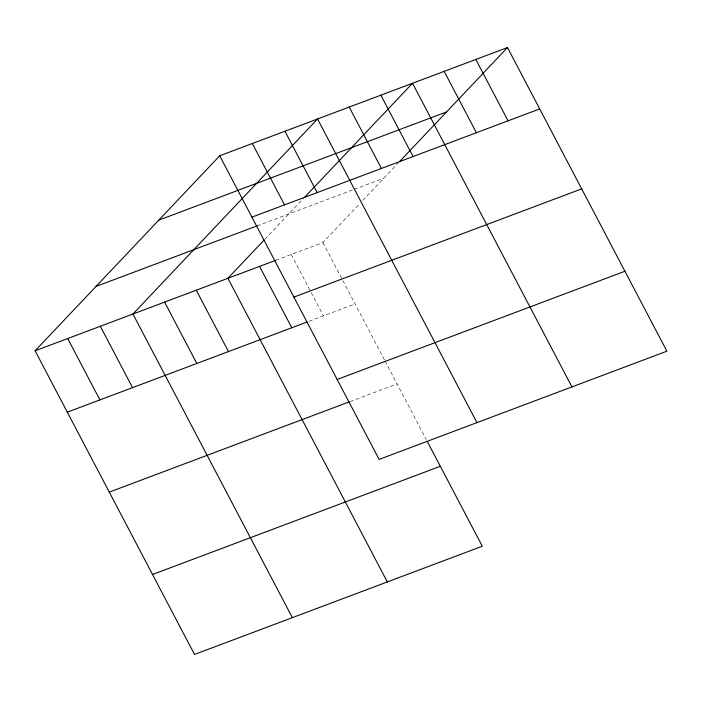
<?xml version="1.0" encoding="UTF-8"?>
<svg xmlns="http://www.w3.org/2000/svg" width="702" height="702" viewBox="0 0 702 702"><rect width="100%" height="100%" fill="white"/><g stroke="black" fill="none" stroke-linecap="round" stroke-linejoin="round"><path stroke-width="0.53" stroke-dasharray="3.51 2.63" d="M264.9 239.224L303.773 198.148M275.904 260.249L322.876 242.585L359.863 203.51M362.767 200.447L398.745 162.434M257.178 225.842L352.141 190.128M354.185 189.364L383.792 178.22M309.143 321.226L355.089 303.948M350.096 401.562L397.069 383.897M322.876 242.585L384.573 360.108M385.073 361.056L426.237 439.452M291.216 254.484L323.438 315.856"/><path stroke-width="1.05" d="M427.237 441.374L482.292 546.226L194.515 654.448L35.1 350.807L219.708 155.774L507.485 47.552L666.9 351.193L379.124 459.415L219.708 155.774M264.171 239.987L227.913 278.299L387.32 581.94M304.519 197.359L412.522 83.266L571.937 386.907M399.491 161.644L507.485 47.552M158.792 220.138L446.56 111.916M251.93 217.137L539.706 108.924M96.025 286.442L257.178 225.842M35.1 350.807L275.904 260.249M293.901 297.095L581.677 188.873M67.322 412.171L307.099 321.999M337.153 379.466L624.929 271.244M109.293 492.12L349.078 401.948M152.536 574.49L440.312 466.277M475.833 59.459L508.046 120.823M444.173 71.367L476.395 132.731M380.861 95.174L413.083 156.537M349.21 107.073L381.423 168.445M476.965 422.622L317.55 118.98L132.941 314.013L292.357 617.646M284.942 131.248L317.155 192.611M252.325 143.515L284.538 204.879M259.565 266.391L291.786 327.755M196.253 290.198L228.475 351.57M164.601 302.106L196.814 363.469M100.333 326.272L132.546 387.636M67.717 338.539L99.93 399.903"/></g></svg>
